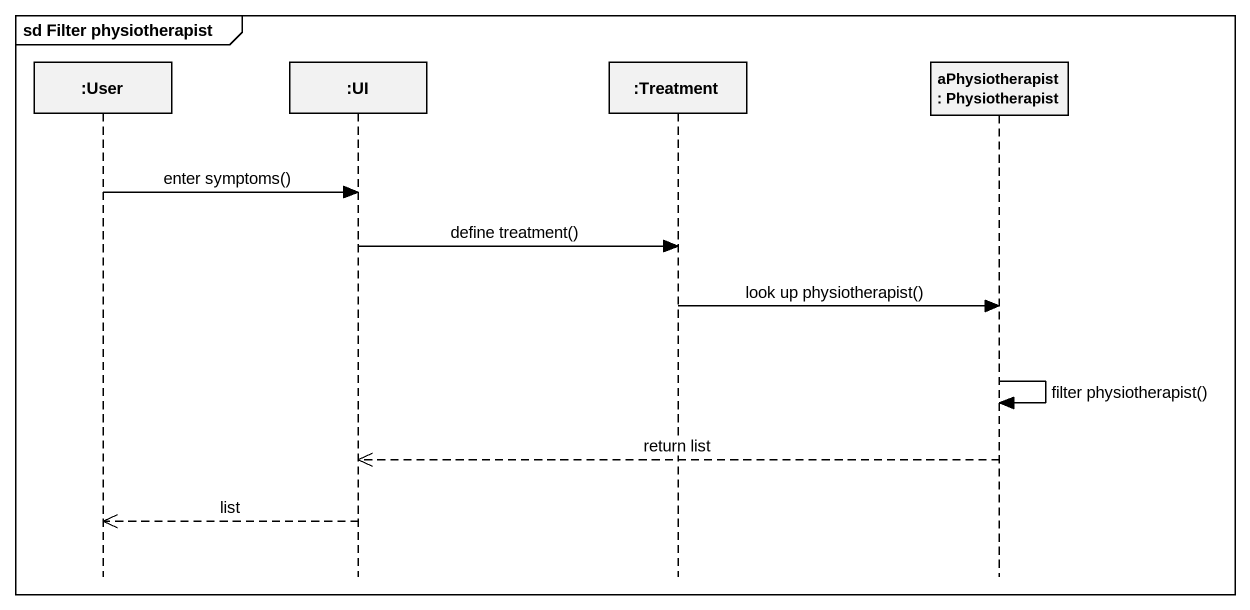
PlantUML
@startuml
mainframe sd Filter physiotherapist
hide footbox
participant ":User" as User
participant ":UI" as UI
participant ":Treatment" as Treatment
participant "aPhysiotherapist : Physiotherapist" as aPhysiotherapist

User -> UI : enter symptoms()
UI -> Treatment : define treatment()
Treatment -> aPhysiotherapist : look up physiotherapist()
aPhysiotherapist -> aPhysiotherapist : filter physiotherapist()
aPhysiotherapist -->> UI : return list
UI -->> User : list
@enduml
